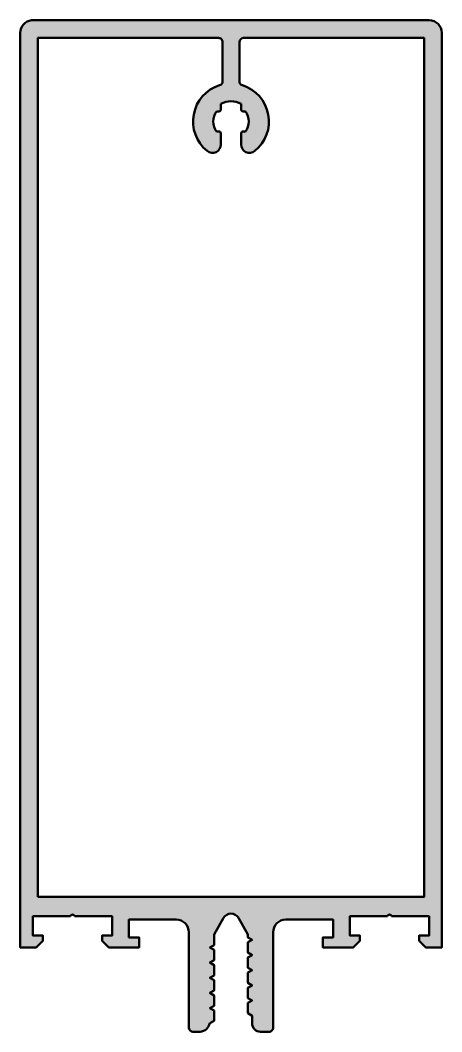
# Model space of a CAD drawing. Extents: x -25 to 25, y -16 to 104.
import ezdxf

# ---------------------------------------------------------------- set-up
doc = ezdxf.new("R2010")
doc.units = 0
doc.layers.add('0S-Alu contour', color=7, linetype='Continuous', lineweight=50)
doc.layers.add('0S-Alu hatch', color=252, linetype='Continuous', lineweight=25)

# ---------------------------------------------------------------- blocks, each defined once
blk = doc.blocks.new('322420__E73FF8BB_809C_4027_947E_6F55C382141D_')
at = {"layer": '0S-Alu hatch'}
h = blk.add_hatch(color=256, dxfattribs=at)
edge = h.paths.add_edge_path()
edge.add_arc((-23.49665809096187, 102.5052288938635), 1.50334445514764, 96.12195652628706, 179.8945499035513)
edge.add_line((-25, 102.507995724678), (-25, -6.000175476074218))
edge.add_line((-25, -6.000175476074218), (-23.10101008415223, -6.000175476074232))
edge.add_line((-23.10101008415223, -6.000175476074232), (-22.30101013183594, -5.200172424316406))
edge.add_line((-22.30101013183594, -5.200172424316406), (-22.30101013183594, -4.600173950195312))
edge.add_line((-22.30101013183594, -4.600173950195312), (-23.5, -4.600173950195326))
edge.add_line((-23.5, -4.600173950195326), (-23.5, -2.299804687499985))
edge.add_line((-23.5, -2.299804687499985), (-19.05004262924194, -2.2998046875))
edge.add_ellipse((-18.80101919174194, -2.354328304380288), major_axis=(-0.2549225318053013, 0), ratio=1, start_angle=192.3500084610714, end_angle=347.64999153892865, ccw=False)
edge.add_line((-18.55199575424194, -2.2998046875), (-14.0999755859375, -2.2998046875))
edge.add_line((-14.0999755859375, -2.2998046875), (-14.0999755859375, -4.601181030273437))
edge.add_line((-14.0999755859375, -4.601181030273437), (-15.2989501953125, -4.601181030273437))
edge.add_line((-15.2989501953125, -4.601181030273437), (-15.2989501953125, -5.20017242431642))
edge.add_line((-15.2989501953125, -5.20017242431642), (-14.49895000457764, -6.000175476074204))
edge.add_line((-14.49895000457764, -6.000175476074204), (-10.89997100830078, -6.000175476074218))
edge.add_line((-10.89997100830078, -6.000175476074218), (-10.89997100830078, -4.800163269042997))
edge.add_line((-10.89997100830078, -4.800163269042997), (-12.09996795654297, -4.800163269042982))
edge.add_line((-12.09996795654297, -4.800163269042982), (-12.09996795654297, -2.699851989746065))
edge.add_line((-12.09996795654297, -2.699851989746065), (-6.499870300292997, -2.699851989746051))
edge.add_ellipse((-6.49910063897293, -4.199082328426015), major_axis=(-1.499230536240836, 0), ratio=1, start_angle=179.9705860131874, end_angle=270.0294139868188, ccw=False)
edge.add_line((-4.999870300292965, -4.199851989745921), (-4.999870300292965, -15.50017547607423))
edge.add_arc((-4.499674670978819, -15.5000459086352), 0.5001956460953135, 180.0148415276547, 269.0686711436307)
edge.add_line((-4.507804870605454, -16.00017547607422), (-3.658134460449232, -16.00017547607422))
edge.add_arc((-3.754574467526008, -14.74879033696973), 1.255095789705526, 274.4068805745288, 348.4307022420656)
edge.add_line((-2.52497863769528, -15.00050354003906), (-2.000175476074218, -14.69639859910001))
edge.add_line((-2.000175476074218, -14.69639859910001), (-2.000175476074218, -13.48926458425114))
edge.add_line((-2.000175476074218, -13.48926458425114), (-2.499931335449211, -13.20050048828123))
edge.add_line((-2.499931335449211, -13.20050048828123), (-2.000175476074218, -12.91161439649556))
edge.add_line((-2.000175476074218, -12.91161439649556), (-2.000175476074218, -11.68926153249332))
edge.add_line((-2.000175476074218, -11.68926153249332), (-2.499931335449236, -11.40049743652346))
edge.add_line((-2.499931335449236, -11.40049743652346), (-2.000175476074222, -11.11161134473778))
edge.add_line((-2.000175476074222, -11.11161134473778), (-2.000175476074218, -9.888412139419543))
edge.add_line((-2.000175476074218, -9.888412139419543), (-2.499931335449229, -9.600502014160156))
edge.add_line((-2.499931335449229, -9.600502014160156), (-2.000175476074215, -9.311737918190289))
edge.add_line((-2.000175476074215, -9.311737918190289), (-2.000175476074218, -8.088409087661717))
edge.add_line((-2.000175476074218, -8.088409087661717), (-2.499931335449229, -7.800498962402357))
edge.add_line((-2.499931335449229, -7.800498962402357), (-2.000175476074215, -7.511734866432476))
edge.add_line((-2.000175476074215, -7.511734866432476), (-2.000175476074222, -6.288406035903889))
edge.add_line((-2.000175476074222, -6.288406035903889), (-2.499931335449218, -6.000495910644517))
edge.add_line((-2.499931335449218, -6.000495910644517), (-2.000175476074218, -5.711609818858846))
edge.add_line((-2.000175476074218, -5.711609818858846), (-2.000175476074218, -4.452285351933454))
edge.add_line((-2.000175476074218, -4.452285351933454), (-0.8788375854492188, -2.504722595214857))
edge.add_ellipse((-0.0024642944335861, -2.986480242873368), major_axis=(-1.000060286324295, 0), ratio=1, start_angle=208.79836097966, end_angle=331.20163902034096, ccw=False)
edge.add_line((0.8739089965820384, -2.504722595214843), (1.997749328613281, -4.451225280761732))
edge.add_line((1.997749328613281, -4.451225280761732), (1.997749328613281, -4.810063530088399))
edge.add_line((1.997749328613281, -4.810063530088399), (2.500190734863288, -5.10050201416017))
edge.add_line((2.500190734863288, -5.10050201416017), (2.000129699707031, -5.388587951660156))
edge.add_line((2.000129699707031, -5.388587951660156), (2.000129699707031, -6.611557006835951))
edge.add_line((2.000129699707031, -6.611557006835951), (2.500190734863281, -6.900497436523465))
edge.add_line((2.500190734863281, -6.900497436523465), (2.000129699707031, -7.188583374023465))
edge.add_line((2.000129699707031, -7.188583374023465), (2.000129699707031, -8.41156005859375))
edge.add_line((2.000129699707031, -8.41156005859375), (2.500190734863291, -8.700500488281236))
edge.add_line((2.500190734863291, -8.700500488281236), (2.000129699707031, -8.988586425781236))
edge.add_line((2.000129699707031, -8.988586425781236), (2.000129699707031, -10.21144104003906))
edge.add_line((2.000129699707031, -10.21144104003906), (2.50019073486327, -10.50050354003907))
edge.add_line((2.50019073486327, -10.50050354003907), (2.000129699707031, -10.78944396972655))
edge.add_line((2.000129699707031, -10.78944396972655), (2.000129699707031, -12.01143646240234))
edge.add_line((2.000129699707031, -12.01143646240234), (2.500190734863281, -12.30049896240234))
edge.add_line((2.500190734863281, -12.30049896240234), (2.000129699707031, -12.58943939208984))
edge.add_line((2.000129699707031, -12.58943939208984), (2.000129699707031, -13.79604339599609))
edge.add_line((2.000129699707031, -13.79604339599609), (2.500190734863281, -14.10195821799979))
edge.add_line((2.500190734863281, -14.10195821799979), (2.500190734863281, -15.00313568115234))
edge.add_arc((3.499674910880852, -15.00365150513477), 0.9994843091234153, 179.9704302126535, 270.0295697873463)
edge.add_line((3.50019073486328, -16.00313568115234), (4.500251770019531, -16.00313568115234))
edge.add_arc((4.500339818254616, -15.50322372938743), 0.4999119595187684, 269.9899086385233, 360.0100913614867)
edge.add_line((5.000251770019527, -15.50313568115226), (5.000320434570308, -4.199851989746079))
edge.add_ellipse((6.499550773250236, -4.199082328426008), major_axis=(-1.499230536240799, 0), ratio=1, start_angle=-90.0294139868194, end_angle=0.029413986812699022, ccw=False)
edge.add_line((6.500320434570319, -2.699851989746079), (12.1004180908203, -2.699851989746079))
edge.add_line((12.1004180908203, -2.699851989746079), (12.1004180908203, -4.800163269042982))
edge.add_line((12.1004180908203, -4.800163269042982), (10.90042114257812, -4.800163269042997))
edge.add_line((10.90042114257812, -4.800163269042997), (10.90042114257812, -6.000175476074218))
edge.add_line((10.90042114257812, -6.000175476074218), (14.4994010925293, -6.000175476074218))
edge.add_line((14.4994010925293, -6.000175476074218), (15.29940032958984, -5.20017242431642))
edge.add_line((15.29940032958984, -5.20017242431642), (15.29940032958984, -4.601181030273437))
edge.add_line((15.29940032958984, -4.601181030273437), (14.10042572021485, -4.601181030273451))
edge.add_line((14.10042572021485, -4.601181030273451), (14.10042572021484, -2.2998046875))
edge.add_line((14.10042572021484, -2.2998046875), (18.55244445800781, -2.2998046875))
edge.add_ellipse((18.80146789550781, -2.354328304380288), major_axis=(-0.2549225318053013, 0), ratio=1, start_angle=192.3500084610714, end_angle=347.64999153892865, ccw=False)
edge.add_line((19.05049133300781, -2.2998046875), (23.50045013427735, -2.299804687500014))
edge.add_line((23.50045013427735, -2.299804687500014), (23.50045013427734, -4.600173950195312))
edge.add_line((23.50045013427734, -4.600173950195312), (22.30146026611327, -4.600173950195312))
edge.add_line((22.30146026611327, -4.600173950195312), (22.30146026611328, -5.200172424316406))
edge.add_line((22.30146026611328, -5.200172424316406), (23.10145950317383, -6.000175476074232))
edge.add_line((23.10145950317383, -6.000175476074232), (25.00000000000001, -6.000175476074204))
edge.add_line((25.00000000000001, -6.000175476074204), (25, 102.5000001192093))
edge.add_arc((23.49999185782043, 102.4999918578197), 1.500008142202313, 0.0003155603297901, 89.99968899333804)
edge.add_line((23.5, 104), (-23.656982421875, 104))
edge = h.paths.add_edge_path()
edge.add_line((-22.9000244140625, 0.0004272460937642), (-22.9000244140625, 101.9000000953674))
edge.add_line((-22.9000244140625, 101.9000000953674), (-1.49908447265625, 101.9000000953674))
edge.add_ellipse((-1.49890219652152, 101.4001823715021), major_axis=(-0.4998177571019731, 0), ratio=1, start_angle=179.9791050771685, end_angle=270.02089492281755, ccw=False)
edge.add_line((-0.99908447265625, 101.4000000953674), (-0.99908447265625, 96.75968790054323))
edge.add_ellipse((-1.497637052538738, 96.76075080561247), major_axis=(-0.4985537129283781, 0), ratio=1, start_angle=107.2948542923211, end_angle=179.8778466210462, ccw=False)
edge.add_arc((-0.0024642944336506, 91.99105611443596), 4.499999999999992, 107.4170076712832, 231.0551964059047)
edge.add_arc((-2.20246429443361, 89.2689245966727), 1.000000000000012, 231.0551964059035, 360)
edge.add_line((-1.202464294433596, 89.26892459667273), (-1.2024642944336, 90.52136226876625))
edge.add_arc((-1.502464294433472, 90.52136226876625), 0.2999999999998728, 0, 130.3192648390851)
edge.add_ellipse((-0.0024642944336364, 91.99105611443596), major_axis=(-2.09999999999998, 0), ratio=1, start_angle=-36.22322108089071, end_angle=36.223221080890994, ccw=False)
edge.add_arc((-1.502464294433476, 93.46074996010569), 0.2999999999998744, 229.6807351609174, 360)
edge.add_line((-1.202464294433596, 93.46074996010573), (-1.202464294433596, 94.0695170835186))
edge.add_ellipse((-0.002464294433608, 91.99105611443592), major_axis=(-2.400000000000033, 0), ratio=1, start_angle=240.0000000000004, end_angle=299.9999999999992, ccw=False)
edge.add_line((1.197535705566398, 94.0695170835186), (1.19753570556611, 93.46074996010572))
edge.add_arc((1.497535705566104, 93.46074996010572), 0.2999999999999936, 180, 310.319264839103)
edge.add_ellipse((-0.0024642944336293, 91.99105611443596), major_axis=(-2.100000000000016, 0), ratio=1, start_angle=143.7767789191106, end_angle=216.2232210808903, ccw=False)
edge.add_arc((1.497535705566281, 90.52136226876625), 0.299999999999876, 49.6807351609212, 180)
edge.add_line((1.197535705566409, 90.52136226876625), (1.197535705566405, 89.26892459667275))
edge.add_arc((2.197535705566394, 89.26892459667275), 0.9999999999999893, 180, 308.9448035940946)
edge.add_arc((-0.0024642944336506, 91.99105611443595), 4.499999999999986, 308.9448035940961, 432.5017923763183)
edge.add_ellipse((1.50091552734376, 96.75968790054318), major_axis=(-0.5000000000000114, 0), ratio=1, start_angle=0, end_angle=72.50179237631642, ccw=False)
edge.add_line((1.00091552734375, 96.75968790054321), (1.00091552734375, 101.4000000953675))
edge.add_ellipse((1.500983014861233, 101.3999326078499), major_axis=(-0.5000674920714341, 0), ratio=1, start_angle=270.00773245610776, end_angle=359.99226754388303, ccw=False)
edge.add_line((1.50091552734375, 101.9000000953674), (22.89990234375, 101.9000000953674))
edge.add_line((22.89990234375, 101.9000000953674), (22.89990234375, 0.0004272460937642))
edge.add_line((22.89990234375, 0.0004272460937642), (-22.9000244140625, 0.0004272460937642))
at = {"layer": '0S-Alu contour', "color": 7}
for points in [[(23.5, 104), (-23.656982421875, 104)], [(-25, 102.507995724678), (-25, -6.000175476074218), (-23.10101008415223, -6.000175476074232), (-22.30101013183594, -5.200172424316406), (-22.30101013183594, -4.600173950195312), (-23.5, -4.600173950195326), (-23.5, -2.299804687499985), (-19.05004262924194, -2.2998046875)], [(19.05049133300781, -2.2998046875), (23.50045013427735, -2.299804687500014), (23.50045013427734, -4.600173950195312), (22.30146026611327, -4.600173950195312), (22.30146026611328, -5.200172424316406), (23.10145950317383, -6.000175476074232), (25.00000000000001, -6.000175476074204), (25, 102.5000001192093)], [(-22.9000244140625, 0.0004272460937642), (-22.9000244140625, 101.9000000953674), (-1.49908447265625, 101.9000000953674)], [(1.50091552734375, 101.9000000953674), (22.89990234375, 101.9000000953674), (22.89990234375, 0.0004272460937642), (-22.9000244140625, 0.0004272460937642)], [(-0.99908447265625, 101.4000000953674), (-0.99908447265625, 96.75968790054323)], [(1.00091552734375, 96.75968790054321), (1.00091552734375, 101.4000000953675)], [(-1.202464294433596, 93.46074996010573), (-1.202464294433596, 94.0695170835186)], [(1.197535705566398, 94.0695170835186), (1.19753570556611, 93.46074996010572)], [(-1.202464294433596, 89.26892459667273), (-1.2024642944336, 90.52136226876625)], [(1.197535705566409, 90.52136226876625), (1.197535705566405, 89.26892459667275)], [(-18.55199575424194, -2.2998046875), (-14.0999755859375, -2.2998046875), (-14.0999755859375, -4.601181030273437), (-15.2989501953125, -4.601181030273437), (-15.2989501953125, -5.20017242431642), (-14.49895000457764, -6.000175476074204), (-10.89997100830078, -6.000175476074218), (-10.89997100830078, -4.800163269042997), (-12.09996795654297, -4.800163269042982), (-12.09996795654297, -2.699851989746065), (-6.499870300292997, -2.699851989746051)], [(6.500320434570319, -2.699851989746079), (12.1004180908203, -2.699851989746079), (12.1004180908203, -4.800163269042982), (10.90042114257812, -4.800163269042997), (10.90042114257812, -6.000175476074218), (14.4994010925293, -6.000175476074218), (15.29940032958984, -5.20017242431642), (15.29940032958984, -4.601181030273437), (14.10042572021485, -4.601181030273451), (14.10042572021484, -2.2998046875), (18.55244445800781, -2.2998046875)], [(-2.52497863769528, -15.00050354003906), (-2.000175476074218, -14.69639859910001), (-2.000175476074218, -13.48926458425114), (-2.499931335449211, -13.20050048828123), (-2.000175476074218, -12.91161439649556), (-2.000175476074218, -11.68926153249332), (-2.499931335449236, -11.40049743652346), (-2.000175476074222, -11.11161134473778), (-2.000175476074218, -9.888412139419543), (-2.499931335449229, -9.600502014160156), (-2.000175476074215, -9.311737918190289), (-2.000175476074218, -8.088409087661717), (-2.499931335449229, -7.800498962402357), (-2.000175476074215, -7.511734866432476), (-2.000175476074222, -6.288406035903889), (-2.499931335449218, -6.000495910644517), (-2.000175476074218, -5.711609818858846), (-2.000175476074218, -4.452285351933454), (-0.8788375854492188, -2.504722595214857)], [(0.8739089965820384, -2.504722595214843), (1.997749328613281, -4.451225280761732), (1.997749328613281, -4.810063530088399), (2.500190734863288, -5.10050201416017), (2.000129699707031, -5.388587951660156), (2.000129699707031, -6.611557006835951), (2.500190734863281, -6.900497436523465), (2.000129699707031, -7.188583374023465), (2.000129699707031, -8.41156005859375), (2.500190734863291, -8.700500488281236), (2.000129699707031, -8.988586425781236), (2.000129699707031, -10.21144104003906), (2.50019073486327, -10.50050354003907), (2.000129699707031, -10.78944396972655), (2.000129699707031, -12.01143646240234), (2.500190734863281, -12.30049896240234), (2.000129699707031, -12.58943939208984), (2.000129699707031, -13.79604339599609), (2.500190734863281, -14.10195821799979), (2.500190734863281, -15.00313568115234)], [(-4.999870300292965, -4.199851989745921), (-4.999870300292965, -15.50017547607423)], [(5.000251770019527, -15.50313568115226), (5.000320434570308, -4.199851989746079)], [(-4.507804870605454, -16.00017547607422), (-3.658134460449232, -16.00017547607422)], [(3.50019073486328, -16.00313568115234), (4.500251770019531, -16.00313568115234)]]:
    blk.add_lwpolyline(points, dxfattribs=at)
for centre, radius, start, end in [((-23.49665809096187, 102.5052288938635), 1.50334445514764, 96.12195652628706, 179.8945499035513), ((23.49999185782043, 102.4999918578197), 1.500008142202313, 0.0003155603297901, 89.99968899333804), ((-0.0024642944336506, 91.99105611443596), 4.499999999999992, 107.4170076712832, 231.0551964059047), ((-0.0024642944336506, 91.99105611443595), 4.499999999999986, 308.9448035940961, 72.50179237631832), ((-1.502464294433476, 93.46074996010569), 0.2999999999998744, 229.6807351609174, 0), ((1.497535705566104, 93.46074996010572), 0.2999999999999936, 180, 310.319264839103), ((-1.502464294433472, 90.52136226876625), 0.2999999999998728, 0, 130.3192648390851), ((1.497535705566281, 90.52136226876625), 0.299999999999876, 49.6807351609212, 180), ((-2.20246429443361, 89.2689245966727), 1.000000000000012, 231.0551964059035, 0), ((2.197535705566394, 89.26892459667275), 0.9999999999999893, 180, 308.9448035940946), ((-4.499674670978819, -15.5000459086352), 0.5001956460953135, 180.0148415276547, 269.0686711436307), ((-3.754574467526008, -14.74879033696973), 1.255095789705526, 274.4068805745288, 348.4307022420656), ((3.499674910880852, -15.00365150513477), 0.9994843091234153, 179.9704302126535, 270.0295697873463), ((4.500339818254616, -15.50322372938743), 0.4999119595187684, 269.9899086385233, 0.0100913614866932)]:
    blk.add_arc(centre, radius, start, end, dxfattribs=at)
at = {"layer": '0S-Alu contour', "color": 7, "extrusion": (0, 0, -1)}
for centre, radius, start, end in [((1.49890219652152, 101.4001823715021), 0.4998177571019732, 89.97910507718245, 180.0208949228316), ((-1.500983014861233, 101.3999326078499), 0.5000674920714341, 0.0077324561169704, 89.99226754389223), ((1.497637052538738, 96.76075080561247), 0.4985537129283781, 180.1221533789539, 252.7051457076789), ((-1.50091552734376, 96.75968790054318), 0.5000000000000114, 287.4982076236836, 0), ((0.002464294433608, 91.99105611443592), 2.400000000000033, 60.00000000000078, 119.9999999999996), ((0.0024642944336364, 91.99105611443596), 2.09999999999998, 323.776778919109, 36.22322108089067), ((0.0024642944336293, 91.99105611443596), 2.100000000000016, 143.7767789191097, 216.2232210808894), ((18.80101919174194, -2.354328304380288), 0.2549225318053013, 12.35000846107133, 167.6499915389286), ((0.0024642944335861, -2.986480242873368), 1.000060286324295, 28.79836097965906, 151.20163902034), ((-18.80146789550781, -2.354328304380288), 0.2549225318053013, 12.35000846107133, 167.6499915389286), ((6.49910063897293, -4.199082328426015), 1.499230536240836, 89.97058601318123, 180.0294139868126), ((-6.499550773250236, -4.199082328426008), 1.4992305362408, 359.9705860131873, 90.02941398681942)]:
    blk.add_arc(centre, radius, start, end, dxfattribs=at)
blk = doc.blocks.new('322420__9E8DECE8_FCDA_4962_A034_D3D58DE7E879_')
at = {"layer": '0S-Alu contour', "color": 7}
blk.add_blockref('322420__E73FF8BB_809C_4027_947E_6F55C382141D_', (0, 0), dxfattribs=at)

msp = doc.modelspace()

# ---------------------------------------------------------------- block references
at = {"layer": '0S-Alu contour', "color": 7}
msp.add_blockref('322420__9E8DECE8_FCDA_4962_A034_D3D58DE7E879_', (0, 0), dxfattribs=at)

doc.saveas('drawing.dxf')
